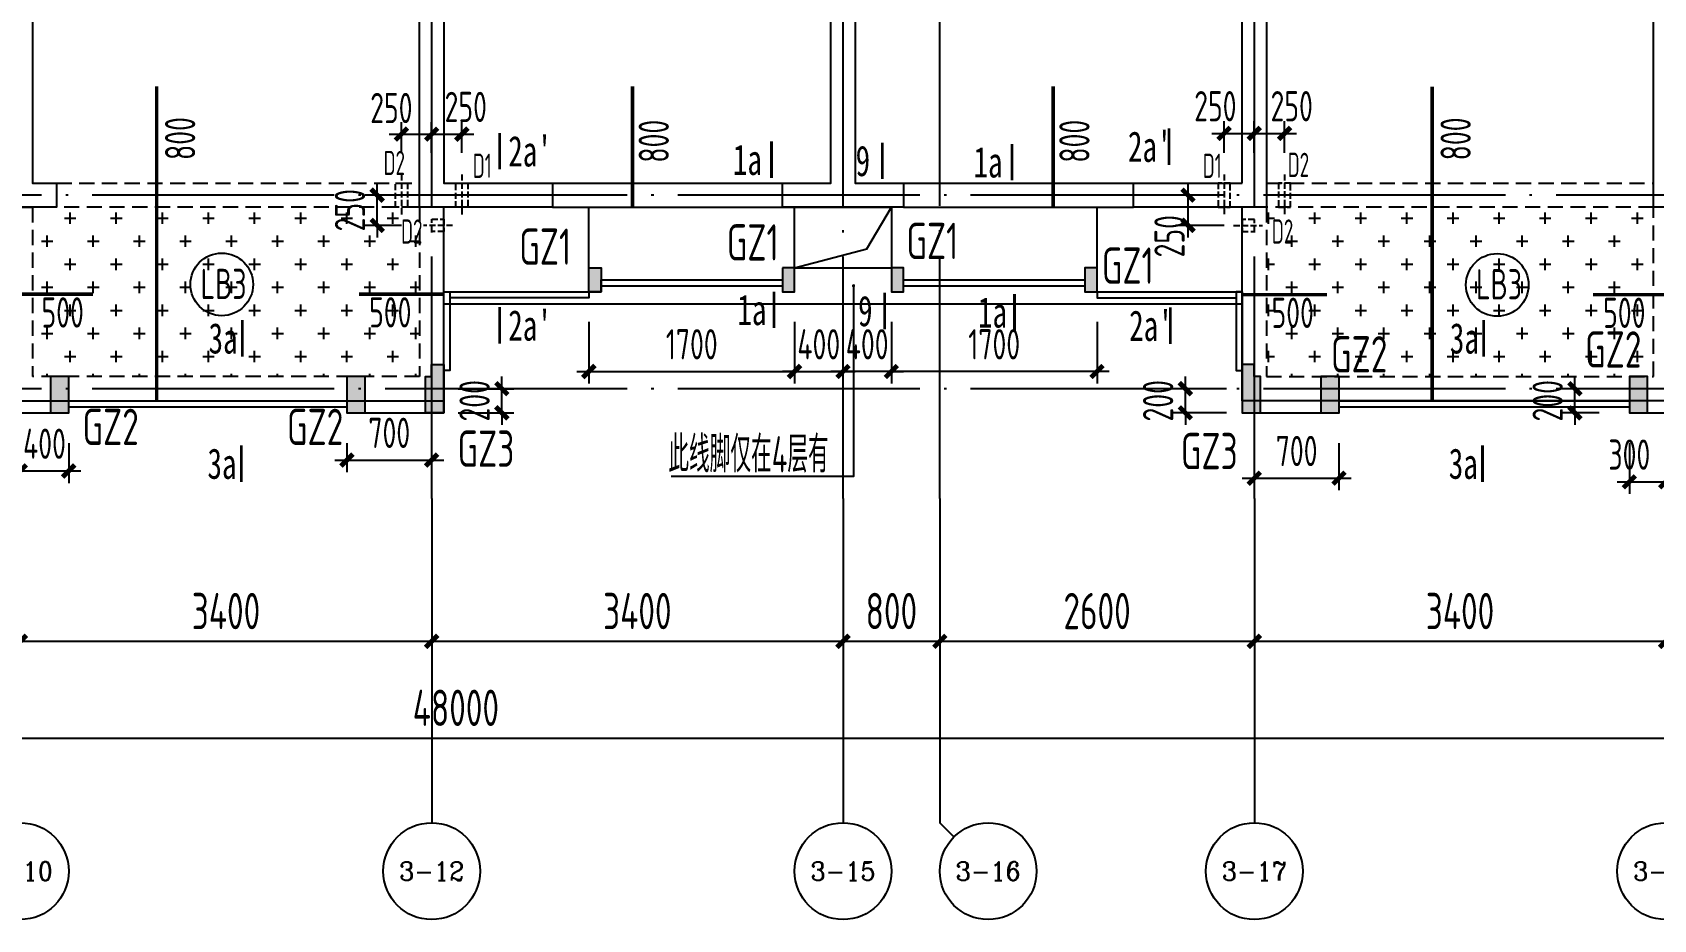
# Model space of a CAD drawing. Extents: x -173820 to 521180, y -715739 to 158231.
# Drawn here: x 15255 to 28655, y 3092 to 10426 of the extents above; entities that cross this region are included whole.
import ezdxf
from ezdxf.enums import TextEntityAlignment as Align

# ---------------------------------------------------------------- set-up
doc = ezdxf.new("R2010")
doc.units = 0
doc.header["$LTSCALE"] = 1000
for name, pattern in [('CONTINOUS', [0]), ('DASH', [0.35, 0.25, -0.1]), ('DOTE', [2.42, 2, -0.2, 0.02, -0.2]), ('HIDDEN2', [0.1875, 0.125, -0.0625])]:
    doc.linetypes.add(name, pattern=pattern)
for name, color, linetype in [('A-外装饰线脚', 7, 'Continuous'), ('A-线脚看线', 9, 'Continuous'), ('A-设备穿墙洞', 161, 'Continuous'), ('AXIS', 1, 'DOTE'), ('AXIS_TEXT', 7, 'Continuous'), ('DIM', 3, 'Continuous'), ('DIM1', 3, 'Continuous'), ('JG1', 3, 'Continuous'), ('填充', 8, 'Continuous'), ('墙', 6, 'Continuous'), ('挑板', 3, 'Continuous'), ('板筋', 6, 'Continuous'), ('柱', 2, 'Continuous'), ('梁', 4, 'HIDDEN2'), ('模板线', 3, 'Continuous'), ('钢筋_文字', 7, 'Continuous'), ('钢筋长度标注', 7, 'Continuous')]:
    doc.layers.add(name, color=color, linetype=linetype)
doc.styles.add('_TCH_AXIS', font='COMPLEX', dxfattribs={"bigfont": 'GBCBIG'})
doc.styles.add('COMPLEX', font='COMPLEX')
doc.styles.add('TSSD_BOLD', font='tssdeng2.shx', dxfattribs={"width": 0.7, "height": 250, "bigfont": 'CHINA.shx'})
doc.styles.add('TSSD_Dimension', font='tssdeng.shx', dxfattribs={"width": 0.7, "bigfont": 'Hztxt.shx'})
doc.styles.add('zzt', font='tssdeng.shx', dxfattribs={"width": 0.7, "height": 300, "bigfont": 'tssdchn.shx'})
doc.styles.add('钢筋长度', font='tssdeng.shx', dxfattribs={"width": 0.7, "height": 300, "bigfont": 'tssdchn.shx'})
doc.styles.add('黑体', font='simhei.ttf', dxfattribs={"width": 0.8})
doc.dimstyles.new('DIM_1_100', dxfattribs={"dimtxt": 300, "dimasz": 100, "dimexe": 200, "dimexo": 50, "dimgap": 100, "dimtad": 1, "dimdec": 0, "dimzin": 0, "dimdsep": 46, "dimtxsty": 'zzt', "dimblk": 'ARCHTICK', "dimcen": 0, "dimclrt": 7, "dimadec": 0, "dimazin": 0, "dimtfac": 1, "dimtdec": 0, "dimtix": 1, "dimtmove": 2, "dimatfit": 0, "dimldrblk": 'ARCHTICK', "dimfxl": 0, "dimtolj": 1, "dimarcsym": 0})
doc.dimstyles.new('TSSD_100_100', dxfattribs={"dimtxt": 250, "dimasz": 100, "dimexe": 100, "dimexo": 250, "dimgap": 100, "dimtad": 1, "dimdec": 0, "dimzin": 0, "dimdsep": 46, "dimtxsty": 'TSSD_Dimension', "dimblk": 'ARCHTICK', "dimcen": 0, "dimdle": 100, "dimclrd": 3, "dimclre": 3, "dimclrt": 7, "dimadec": 0, "dimazin": 0, "dimtfac": 1, "dimtdec": 0, "dimtix": 1, "dimtmove": 2, "dimatfit": 3, "dimfxl": 0, "dimtolj": 1, "dimtzin": 0, "dimarcsym": 0})
pattern_1 = [(0, (-5244.65, 9080.82), (190.5, 190.5), [95.25, -285.75]), (90, (-5197.03, 9033.2), (-190.5, 190.5), [95.25, -285.75])]

# ---------------------------------------------------------------- blocks, each defined once
blk = doc.blocks.new('_ArchTick')
at = {"color": 4, "linetype": 'ByBlock', "const_width": 0.4}
blk.add_lwpolyline([(-0.5, -0.5), (0.5, 0.5)], dxfattribs=at)
blk = doc.blocks.new('*D1888')
at = {"layer": 'Defpoints', "color": 0}
for p in [(14755, 7281), (15155, 7281), (15155, 6801)]:
    blk.add_point(p, dxfattribs=at)
at = {"layer": 'DIM', "color": 3, "lineweight": -2}
for p, q in [((14755, 7031), (14755, 6701)), ((15155, 7031), (15155, 6701)), ((14755, 6801), (14655, 6801)), ((14755, 6801), (15155, 6801)), ((15155, 6801), (15255, 6801))]:
    blk.add_line(p, q, dxfattribs=at)
at = {"layer": 'DIM', "color": 3, "lineweight": -2, "xscale": 100, "yscale": 100, "zscale": 100}
blk.add_blockref('_ArchTick', (14755, 6801), dxfattribs=at)
at = {"layer": 'DIM', "color": 3, "lineweight": -2, "xscale": 100, "yscale": 100, "zscale": 100, "rotation": 180}
blk.add_blockref('_ArchTick', (15155, 6801), dxfattribs=at)
at = {"layer": 'DIM', "color": 7, "insert": (14955, 7026), "char_height": 250, "attachment_point": 5, "style": 'TSSD_Dimension'}
blk.add_mtext('\\A1;400', dxfattribs=at)
blk = doc.blocks.new('*D1889')
at = {"layer": 'Defpoints', "color": 0}
for p in [(15155, 7281), (15555, 7281), (15555, 6801)]:
    blk.add_point(p, dxfattribs=at)
at = {"layer": 'DIM', "color": 3, "lineweight": -2}
for p, q in [((15155, 7031), (15155, 6701)), ((15555, 7031), (15555, 6701)), ((15155, 6801), (15055, 6801)), ((15155, 6801), (15555, 6801)), ((15555, 6801), (15655, 6801))]:
    blk.add_line(p, q, dxfattribs=at)
at = {"layer": 'DIM', "color": 3, "lineweight": -2, "xscale": 100, "yscale": 100, "zscale": 100}
blk.add_blockref('_ArchTick', (15155, 6801), dxfattribs=at)
at = {"layer": 'DIM', "color": 3, "lineweight": -2, "xscale": 100, "yscale": 100, "zscale": 100, "rotation": 180}
blk.add_blockref('_ArchTick', (15555, 6801), dxfattribs=at)
at = {"layer": 'DIM', "color": 7, "insert": (15355, 7026), "char_height": 250, "attachment_point": 5, "style": 'TSSD_Dimension'}
blk.add_mtext('\\A1;400', dxfattribs=at)
blk = doc.blocks.new('*D1890')
at = {"layer": 'Defpoints', "color": 0}
for p in [(17855, 7281), (18555, 7281), (18555, 6891)]:
    blk.add_point(p, dxfattribs=at)
at = {"layer": 'DIM', "color": 3, "lineweight": -2}
for p, q in [((17855, 7031), (17855, 6791)), ((18555, 7031), (18555, 6791)), ((17755, 6891), (18655, 6891))]:
    blk.add_line(p, q, dxfattribs=at)
at = {"layer": 'DIM', "color": 3, "lineweight": -2, "xscale": 100, "yscale": 100, "zscale": 100, "rotation": 180}
blk.add_blockref('_ArchTick', (17855, 6891), dxfattribs=at)
at = {"layer": 'DIM', "color": 3, "lineweight": -2, "xscale": 100, "yscale": 100, "zscale": 100}
blk.add_blockref('_ArchTick', (18555, 6891), dxfattribs=at)
at = {"layer": 'DIM', "color": 7, "insert": (18205, 7116), "char_height": 250, "attachment_point": 5, "style": 'TSSD_Dimension'}
blk.add_mtext('\\A1;700', dxfattribs=at)
blk = doc.blocks.new('*D1891')
at = {"layer": 'Defpoints', "color": 0}
for p in [(19855, 8283), (21555, 8283), (21555, 7623)]:
    blk.add_point(p, dxfattribs=at)
at = {"layer": 'DIM', "color": 3, "lineweight": -2}
for p, q in [((19855, 8033), (19855, 7523)), ((21555, 8033), (21555, 7523)), ((19755, 7623), (21655, 7623))]:
    blk.add_line(p, q, dxfattribs=at)
at = {"layer": 'DIM', "color": 3, "lineweight": -2, "xscale": 100, "yscale": 100, "zscale": 100, "rotation": 180}
blk.add_blockref('_ArchTick', (19855, 7623), dxfattribs=at)
at = {"layer": 'DIM', "color": 3, "lineweight": -2, "xscale": 100, "yscale": 100, "zscale": 100}
blk.add_blockref('_ArchTick', (21555, 7623), dxfattribs=at)
at = {"layer": 'DIM', "color": 7, "insert": (20705, 7848), "char_height": 250, "attachment_point": 5, "style": 'TSSD_Dimension'}
blk.add_mtext('\\A1;1700', dxfattribs=at)
blk = doc.blocks.new('*D1892')
at = {"layer": 'Defpoints', "color": 0}
for p in [(21555, 8283), (21955, 8283), (21955, 7623)]:
    blk.add_point(p, dxfattribs=at)
at = {"layer": 'DIM', "color": 3, "lineweight": -2}
for p, q in [((21555, 8033), (21555, 7523)), ((21955, 8033), (21955, 7523)), ((21555, 7623), (21455, 7623)), ((21555, 7623), (21955, 7623)), ((21955, 7623), (22055, 7623))]:
    blk.add_line(p, q, dxfattribs=at)
at = {"layer": 'DIM', "color": 3, "lineweight": -2, "xscale": 100, "yscale": 100, "zscale": 100}
blk.add_blockref('_ArchTick', (21555, 7623), dxfattribs=at)
at = {"layer": 'DIM', "color": 3, "lineweight": -2, "xscale": 100, "yscale": 100, "zscale": 100, "rotation": 180}
blk.add_blockref('_ArchTick', (21955, 7623), dxfattribs=at)
at = {"layer": 'DIM', "color": 7, "insert": (21755, 7848), "char_height": 250, "attachment_point": 5, "style": 'TSSD_Dimension'}
blk.add_mtext('\\A1;400', dxfattribs=at)
blk = doc.blocks.new('*D1893')
at = {"layer": 'Defpoints', "color": 0}
for p in [(22355, 8283), (24055, 8283), (22355, 7623)]:
    blk.add_point(p, dxfattribs=at)
at = {"layer": 'DIM', "color": 3, "lineweight": -2}
for p, q in [((22355, 8033), (22355, 7523)), ((24055, 8033), (24055, 7523)), ((24155, 7623), (22255, 7623))]:
    blk.add_line(p, q, dxfattribs=at)
at = {"layer": 'DIM', "color": 3, "lineweight": -2, "xscale": 100, "yscale": 100, "zscale": 100, "rotation": 180}
blk.add_blockref('_ArchTick', (22355, 7623), dxfattribs=at)
at = {"layer": 'DIM', "color": 3, "lineweight": -2, "xscale": 100, "yscale": 100, "zscale": 100}
blk.add_blockref('_ArchTick', (24055, 7623), dxfattribs=at)
at = {"layer": 'DIM', "color": 7, "insert": (23205, 7848), "char_height": 250, "attachment_point": 5, "style": 'TSSD_Dimension'}
blk.add_mtext('\\A1;1700', dxfattribs=at)
blk = doc.blocks.new('*D1894')
at = {"layer": 'Defpoints', "color": 0}
for p in [(21955, 7623), (21955, 7623), (22355, 7623)]:
    blk.add_point(p, dxfattribs=at)
at = {"layer": 'DIM', "color": 3, "lineweight": -2}
for p, q in [((21955, 7873), (21955, 7723)), ((22355, 7873), (22355, 7723)), ((21955, 7623), (21855, 7623)), ((22355, 7623), (21955, 7623)), ((22355, 7623), (22455, 7623))]:
    blk.add_line(p, q, dxfattribs=at)
at = {"layer": 'DIM', "color": 3, "lineweight": -2, "xscale": 100, "yscale": 100, "zscale": 100}
blk.add_blockref('_ArchTick', (21955, 7623), dxfattribs=at)
at = {"layer": 'DIM', "color": 3, "lineweight": -2, "xscale": 100, "yscale": 100, "zscale": 100, "rotation": 180}
blk.add_blockref('_ArchTick', (22355, 7623), dxfattribs=at)
at = {"layer": 'DIM', "color": 7, "insert": (22155, 7848), "char_height": 250, "attachment_point": 5, "style": 'TSSD_Dimension'}
blk.add_mtext('\\A1;400', dxfattribs=at)
blk = doc.blocks.new('*D1895')
at = {"layer": 'Defpoints', "color": 0}
for p in [(25355, 7281), (26055, 7281), (26055, 6741)]:
    blk.add_point(p, dxfattribs=at)
at = {"layer": 'DIM', "color": 3, "lineweight": -2}
for p, q in [((25355, 7031), (25355, 6641)), ((26055, 7031), (26055, 6641)), ((25255, 6741), (26155, 6741))]:
    blk.add_line(p, q, dxfattribs=at)
at = {"layer": 'DIM', "color": 3, "lineweight": -2, "xscale": 100, "yscale": 100, "zscale": 100, "rotation": 180}
blk.add_blockref('_ArchTick', (25355, 6741), dxfattribs=at)
at = {"layer": 'DIM', "color": 3, "lineweight": -2, "xscale": 100, "yscale": 100, "zscale": 100}
blk.add_blockref('_ArchTick', (26055, 6741), dxfattribs=at)
at = {"layer": 'DIM', "color": 7, "insert": (25705, 6966), "char_height": 250, "attachment_point": 5, "style": 'TSSD_Dimension'}
blk.add_mtext('\\A1;700', dxfattribs=at)
blk = doc.blocks.new('*D1896')
at = {"layer": 'Defpoints', "color": 0}
for p in [(28455, 7281), (28755, 7281), (28755, 6711)]:
    blk.add_point(p, dxfattribs=at)
at = {"layer": 'DIM', "color": 3, "lineweight": -2}
for p, q in [((28455, 7031), (28455, 6611)), ((28755, 7031), (28755, 6611)), ((28355, 6711), (28855, 6711))]:
    blk.add_line(p, q, dxfattribs=at)
at = {"layer": 'DIM', "color": 3, "lineweight": -2, "xscale": 100, "yscale": 100, "zscale": 100, "rotation": 180}
blk.add_blockref('_ArchTick', (28455, 6711), dxfattribs=at)
at = {"layer": 'DIM', "color": 3, "lineweight": -2, "xscale": 100, "yscale": 100, "zscale": 100}
blk.add_blockref('_ArchTick', (28755, 6711), dxfattribs=at)
at = {"layer": 'DIM', "color": 7, "insert": (28455, 6936), "char_height": 250, "attachment_point": 5, "style": 'TSSD_Dimension'}
blk.add_mtext('\\A1;300', dxfattribs=at)
blk = doc.blocks.new('*D1913')
at = {"layer": 'Defpoints', "color": 0}
for p in [(18525, 7481), (19135, 7481), (18525, 7281)]:
    blk.add_point(p, dxfattribs=at)
at = {"layer": 'DIM', "color": 3, "lineweight": -2}
for p, q in [((19135, 7481), (19135, 7581)), ((18775, 7481), (19235, 7481)), ((19135, 7281), (19135, 7481)), ((18775, 7281), (19235, 7281)), ((19135, 7281), (19135, 7181))]:
    blk.add_line(p, q, dxfattribs=at)
at = {"layer": 'DIM', "color": 3, "lineweight": -2, "xscale": 100, "yscale": 100, "zscale": 100}
for p, rotation in [((19135, 7481), 270), ((19135, 7281), 90)]:
    blk.add_blockref('_ArchTick', p, dxfattribs=dict(at, rotation=rotation))
at = {"layer": 'DIM', "color": 7, "insert": (18910, 7381), "char_height": 250, "attachment_point": 5, "rotation": 90, "style": 'TSSD_Dimension'}
blk.add_mtext('\\A1;200', dxfattribs=at)
blk = doc.blocks.new('*D1914')
at = {"layer": 'Defpoints', "color": 0}
for p in [(24785, 7481), (25375, 7481), (25375, 7281)]:
    blk.add_point(p, dxfattribs=at)
at = {"layer": 'DIM', "color": 3, "lineweight": -2}
for p, q in [((24785, 7481), (24785, 7581)), ((25125, 7481), (24685, 7481)), ((24785, 7281), (24785, 7481)), ((25125, 7281), (24685, 7281)), ((24785, 7281), (24785, 7181))]:
    blk.add_line(p, q, dxfattribs=at)
at = {"layer": 'DIM', "color": 3, "lineweight": -2, "xscale": 100, "yscale": 100, "zscale": 100}
for p, rotation in [((24785, 7481), 270), ((24785, 7281), 90)]:
    blk.add_blockref('_ArchTick', p, dxfattribs=dict(at, rotation=rotation))
at = {"layer": 'DIM', "color": 7, "insert": (24560, 7381), "char_height": 250, "attachment_point": 5, "rotation": 90, "style": 'TSSD_Dimension'}
blk.add_mtext('\\A1;200', dxfattribs=at)
blk = doc.blocks.new('*D1915')
at = {"layer": 'Defpoints', "color": 0}
for p in [(28005, 7481), (28455, 7481), (28455, 7281)]:
    blk.add_point(p, dxfattribs=at)
at = {"layer": 'DIM', "color": 3, "lineweight": -2}
for p, q in [((28005, 7481), (28005, 7581)), ((28205, 7481), (27905, 7481)), ((28005, 7281), (28005, 7481)), ((28205, 7281), (27905, 7281)), ((28005, 7281), (28005, 7181))]:
    blk.add_line(p, q, dxfattribs=at)
at = {"layer": 'DIM', "color": 3, "lineweight": -2, "xscale": 100, "yscale": 100, "zscale": 100}
for p, rotation in [((28005, 7481), 270), ((28005, 7281), 90)]:
    blk.add_blockref('_ArchTick', p, dxfattribs=dict(at, rotation=rotation))
at = {"layer": 'DIM', "color": 7, "insert": (27780, 7381), "char_height": 250, "attachment_point": 5, "rotation": 90, "style": 'TSSD_Dimension'}
blk.add_mtext('\\A1;200', dxfattribs=at)
blk = doc.blocks.new('$1766400')
at = {"layer": '模板线', "color": 4, "const_width": 22.7}
for points in [[(223, 1543), (223, 1241)], [(243, 302), (243, 0)]]:
    blk.add_lwpolyline(points, dxfattribs=at)
at = {"layer": '模板线', "color": 0, "style": '黑体', "width": 0.7}
for p in [(63, 1392), (83, 151)]:
    blk.add_text('9', height=252, dxfattribs=at).set_placement(p, align=Align.MIDDLE_CENTER)
blk = doc.blocks.new('$1777329')
at = {"layer": '模板线', "color": 4, "const_width": 22.7}
for points in [[(326, 1543), (326, 1241)], [(346, 302), (346, 0)]]:
    blk.add_lwpolyline(points, dxfattribs=at)
at = {"layer": '模板线', "color": 0, "style": '黑体', "width": 0.7}
for p in [(127, 1392), (164, 151)]:
    blk.add_text('1a', height=252, dxfattribs=at).set_placement(p, align=Align.MIDDLE_CENTER)
blk = doc.blocks.new('*D436')
at = {"layer": 'Defpoints', "color": 0}
for p in [(20400, -2508), (23800, -2508), (23800, -3688)]:
    blk.add_point(p, dxfattribs=at)
at = {"layer": 'DIM1', "color": 0, "lineweight": -2}
for p, q in [((20400, -2558), (20400, -3888)), ((23800, -2558), (23800, -3888)), ((20400, -3688), (23800, -3688))]:
    blk.add_line(p, q, dxfattribs=at)
at = {"layer": 'DIM1', "color": 0, "lineweight": -2, "xscale": 100, "yscale": 100, "zscale": 100, "rotation": 180}
blk.add_blockref('_ArchTick', (20400, -3688), dxfattribs=at)
at = {"layer": 'DIM1', "color": 0, "lineweight": -2, "xscale": 100, "yscale": 100, "zscale": 100}
blk.add_blockref('_ArchTick', (23800, -3688), dxfattribs=at)
at = {"layer": 'DIM1', "color": 7, "insert": (22100, -3438), "char_height": 300, "attachment_point": 5, "style": 'zzt'}
blk.add_mtext('\\A1;3400', dxfattribs=at)
blk = doc.blocks.new('*D437')
at = {"layer": 'Defpoints', "color": 0}
for p in [(23800, -2508), (27200, -2508), (27200, -3688)]:
    blk.add_point(p, dxfattribs=at)
at = {"layer": 'DIM1', "color": 0, "lineweight": -2}
for p, q in [((23800, -2558), (23800, -3888)), ((27200, -2558), (27200, -3888)), ((23800, -3688), (27200, -3688))]:
    blk.add_line(p, q, dxfattribs=at)
at = {"layer": 'DIM1', "color": 0, "lineweight": -2, "xscale": 100, "yscale": 100, "zscale": 100, "rotation": 180}
blk.add_blockref('_ArchTick', (23800, -3688), dxfattribs=at)
at = {"layer": 'DIM1', "color": 0, "lineweight": -2, "xscale": 100, "yscale": 100, "zscale": 100}
blk.add_blockref('_ArchTick', (27200, -3688), dxfattribs=at)
at = {"layer": 'DIM1', "color": 7, "insert": (25500, -3438), "char_height": 300, "attachment_point": 5, "style": 'zzt'}
blk.add_mtext('\\A1;3400', dxfattribs=at)
blk = doc.blocks.new('*D438')
at = {"layer": 'Defpoints', "color": 0}
for p in [(27200, -2508), (28000, -2508), (28000, -3688)]:
    blk.add_point(p, dxfattribs=at)
at = {"layer": 'DIM1', "color": 0, "lineweight": -2}
for p, q in [((27200, -2558), (27200, -3888)), ((28000, -2558), (28000, -3888)), ((27200, -3688), (28000, -3688))]:
    blk.add_line(p, q, dxfattribs=at)
at = {"layer": 'DIM1', "color": 0, "lineweight": -2, "xscale": 100, "yscale": 100, "zscale": 100, "rotation": 180}
blk.add_blockref('_ArchTick', (27200, -3688), dxfattribs=at)
at = {"layer": 'DIM1', "color": 0, "lineweight": -2, "xscale": 100, "yscale": 100, "zscale": 100}
blk.add_blockref('_ArchTick', (28000, -3688), dxfattribs=at)
at = {"layer": 'DIM1', "color": 7, "insert": (27600, -3438), "char_height": 300, "attachment_point": 5, "style": 'zzt'}
blk.add_mtext('\\A1;800', dxfattribs=at)
blk = doc.blocks.new('*D439')
at = {"layer": 'Defpoints', "color": 0}
for p in [(28000, -2508), (30600, -2508), (30600, -3688)]:
    blk.add_point(p, dxfattribs=at)
at = {"layer": 'DIM1', "color": 0, "lineweight": -2}
for p, q in [((28000, -2558), (28000, -3888)), ((30600, -2558), (30600, -3888)), ((28000, -3688), (30600, -3688))]:
    blk.add_line(p, q, dxfattribs=at)
at = {"layer": 'DIM1', "color": 0, "lineweight": -2, "xscale": 100, "yscale": 100, "zscale": 100, "rotation": 180}
blk.add_blockref('_ArchTick', (28000, -3688), dxfattribs=at)
at = {"layer": 'DIM1', "color": 0, "lineweight": -2, "xscale": 100, "yscale": 100, "zscale": 100}
blk.add_blockref('_ArchTick', (30600, -3688), dxfattribs=at)
at = {"layer": 'DIM1', "color": 7, "insert": (29300, -3438), "char_height": 300, "attachment_point": 5, "style": 'zzt'}
blk.add_mtext('\\A1;2600', dxfattribs=at)
blk = doc.blocks.new('*D440')
at = {"layer": 'Defpoints', "color": 0}
for p in [(30600, -2508), (34000, -2508), (34000, -3688)]:
    blk.add_point(p, dxfattribs=at)
at = {"layer": 'DIM1', "color": 0, "lineweight": -2}
for p, q in [((30600, -2558), (30600, -3888)), ((34000, -2558), (34000, -3888)), ((30600, -3688), (34000, -3688))]:
    blk.add_line(p, q, dxfattribs=at)
at = {"layer": 'DIM1', "color": 0, "lineweight": -2, "xscale": 100, "yscale": 100, "zscale": 100, "rotation": 180}
blk.add_blockref('_ArchTick', (30600, -3688), dxfattribs=at)
at = {"layer": 'DIM1', "color": 0, "lineweight": -2, "xscale": 100, "yscale": 100, "zscale": 100}
blk.add_blockref('_ArchTick', (34000, -3688), dxfattribs=at)
at = {"layer": 'DIM1', "color": 7, "insert": (32300, -3438), "char_height": 300, "attachment_point": 5, "style": 'zzt'}
blk.add_mtext('\\A1;3400', dxfattribs=at)
blk = doc.blocks.new('*D446')
at = {"layer": 'Defpoints', "color": 0}
for p in [(0, -2508), (48000, -2508), (48000, -4488)]:
    blk.add_point(p, dxfattribs=at)
at = {"layer": 'DIM1', "color": 0, "lineweight": -2}
for p, q in [((0, -2558), (0, -4688)), ((48000, -2558), (48000, -4688)), ((0, -4488), (48000, -4488))]:
    blk.add_line(p, q, dxfattribs=at)
at = {"layer": 'DIM1', "color": 0, "lineweight": -2, "xscale": 100, "yscale": 100, "zscale": 100, "rotation": 180}
blk.add_blockref('_ArchTick', (0, -4488), dxfattribs=at)
at = {"layer": 'DIM1', "color": 0, "lineweight": -2, "xscale": 100, "yscale": 100, "zscale": 100}
blk.add_blockref('_ArchTick', (48000, -4488), dxfattribs=at)
at = {"layer": 'DIM1', "color": 7, "insert": (24000, -4238), "char_height": 300, "attachment_point": 5, "style": 'zzt'}
blk.add_mtext('\\A1;48000', dxfattribs=at)
blk = doc.blocks.new('_AXISO')
at = {"color": 3}
blk.add_circle((0, 0), 0.5, dxfattribs=at)
at = {"layer": 'AXIS_TEXT', "color": 3, "style": 'COMPLEX', "width": 1.041667}
blk.add_attdef('A', text='', height=0.56, dxfattribs=at).set_placement((-0.25, -0.28), (0.25, -0.28), align=Align.FIT)
blk = doc.blocks.new('$1466424')
at = {"layer": '板筋', "const_width": 30}
for points in [[(21627, 4), (21627, 2603)], [(25560, 1604), (25560, 2604)], [(29037, 1604), (29037, 2604)], [(32170, 0), (32170, 2600)], [(19900, 884), (21100, 884)], [(23300, 885), (24000, 885)], [(30600, 881), (31300, 881)], [(33500, 881), (34200, 881)]]:
    blk.add_lwpolyline(points, dxfattribs=at)
at = {"layer": '钢筋_文字'}
for centre in [(22165, 966, 0), (32708, 962, 0)]:
    blk.add_circle(centre, 259, dxfattribs=at)
at = {"layer": '钢筋_文字', "style": 'TSSD_BOLD', "width": 0.7}
for p in [(21990, 845, 0), (32533, 842, 0)]:
    blk.add_text('LB3', height=250, dxfattribs=at).set_placement(p)
at = {"layer": '钢筋长度标注', "style": '钢筋长度', "width": 0.7}
for p in [(21946, 1994), (25861, 1972), (29338, 1972), (32489, 1991)]:
    blk.add_text('800', height=250, rotation=90, dxfattribs=at).set_placement(p)
for p in [(20675, 609), (23383, 610), (30842, 606), (33583, 606)]:
    blk.add_text('500', height=250, dxfattribs=at).set_placement(p)
blk = doc.blocks.new('$158025')
at = {"layer": 'JG1'}
blk.add_hatch(color=8, dxfattribs=at).paths.add_polyline_path([(150, 300), (100, 300), (100, 400), (0, 400), (0, 0), (150, 0)])
at = {"layer": 'JG1', "elevation": 0}
blk.add_lwpolyline([(100, 400), (0, 400), (0, 0), (150, 0), (150, 300), (150, 300), (100, 300)], close=True, dxfattribs=at)
blk = doc.blocks.new('$133032')
at = {"layer": '挑板'}
for points in [[(20100, 0), (20900, 0), (20900, 100), (23200, 100), (23200, 0), (24000, 0), (24000, 1000), (25300, 1000), (25300, 1100), (26800, 1100), (26800, 1000), (26900, 1000), (26900, 1700), (27700, 1700), (27700, 1000), (27800, 1000), (27800, 1100), (29300, 1100), (29300, 1000), (29400, 1000), (29400, 1000), (30600, 1000), (30600, 0), (31400, 0), (31400, 100), (33800, 100), (33800, 0), (34600, 0)], [(25200, 1000), (25200, 1700)], [(29400, 1000), (29400, 1700)]]:
    blk.add_lwpolyline(points, dxfattribs=at)
blk = doc.blocks.new('$1981617')
at = {"layer": '柱'}
blk.add_hatch(color=8, dxfattribs=at).paths.add_polyline_path([(150, 0), (150, 300), (0, 300), (0, 0)])
at = {"layer": '柱', "color": 3, "elevation": 0}
blk.add_lwpolyline([(150, 0), (150, 300), (0, 300), (0, 0)], close=True, dxfattribs=at)
blk = doc.blocks.new('$1839168')
at = {"layer": '柱'}
blk.add_hatch(color=8, dxfattribs=at).paths.add_polyline_path([(0, 200), (0, 0), (100, 0), (100, 200)])
at = {"layer": '柱', "color": 3, "elevation": 0}
blk.add_lwpolyline([(0, 200), (0, 0), (100, 0), (100, 200)], close=True, dxfattribs=at)
blk = doc.blocks.new('$1691164')
at = {"layer": '柱'}
blk.add_hatch(color=8, dxfattribs=at).paths.add_polyline_path([(0, 0), (100, 0), (100, 200), (0, 200)])
at = {"layer": '柱', "color": 3, "elevation": 0}
blk.add_lwpolyline([(100, 200), (0, 200), (0, 0), (100, 0), (100, 0), (100, 0)], close=True, dxfattribs=at)
blk = doc.blocks.new('$1222607')
at = {"layer": '柱', "xscale": -1}
blk.add_blockref('$1691164', (25300, 1000, 0), dxfattribs=at)
at = {"layer": '柱'}
for name, p in [('$1839168', (26800, 1000, 0)), ('$1839168', (27700, 1000, 0)), ('$1691164', (29300, 1000, 0)), ('$1981617', (20750, 0, 0)), ('$1981617', (23200, 0, 0)), ('$1981617', (31250, 0, 0)), ('$1981617', (33800, 0, 0))]:
    blk.add_blockref(name, p, dxfattribs=at)
blk = doc.blocks.new('$1413619')
at = {"layer": 'A-线脚看线', "color": 5, "elevation": 0}
for points in [[(24050, 950), (24100, 950), (24100, 300), (24050, 300)], [(25250, 950), (25250, 900), (24100, 900)], [(25350, 1000), (26850, 1000)], [(27850, 1000), (29350, 1000)], [(29450, 950), (29450, 900), (30600, 900)], [(30650, 950), (30600, 950), (30600, 300), (30650, 300)], [(20950, 0), (23250, 0)], [(31450, 0), (33850, 0)]]:
    blk.add_lwpolyline(points, dxfattribs=at)
blk = doc.blocks.new('$1427617')
at = {"layer": 'A-设备穿墙洞', "linetype": 'DASH', "ltscale": 0.2, "elevation": 0}
for points in [[(2775, 9085), (2875, 9085), (2875, 9285), (2775, 9285)], [(4575, 9085), (4675, 9085), (4675, 9285), (4575, 9285)], [(0, 6185), (150, 6185), (150, 5985), (0, 5985)], [(2775, 285), (2875, 285), (2875, 485), (2775, 485)]]:
    blk.add_lwpolyline(points, close=True, dxfattribs=at)
for points in [[(2825, 9357), (2825, 9018)], [(4625, 9017), (4625, 9352)], [(75, 6281), (75, 5881)], [(2825, 557), (2825, 218)]]:
    blk.add_lwpolyline(points, dxfattribs=at)
at = {"layer": 'A-设备穿墙洞', "linetype": 'DASH', "ltscale": 0.2}
for points in [[(3325, 557), (3325, 218)], [(2904, 135), (3142, 135)]]:
    blk.add_lwpolyline(points, dxfattribs=at)
for points in [[(3275, 285), (3375, 285), (3375, 485), (3275, 485)], [(3075, 85), (3075, 185), (2975, 185), (2975, 85)]]:
    blk.add_lwpolyline(points, close=True, dxfattribs=at)
at = {"layer": 'A-设备穿墙洞', "color": 7, "linetype": 'DASH', "ltscale": 0.2, "style": 'zzt', "width": 0.6}
for s, p in [('D1', (2640, 9316, 0)), ('P', (4701, 9337, 0)), ('PF', (132, 6222, 0)), ('D1', (2649, 528, 0)), ('D2', (3351, 536, 0)), ('D2', (3220, -15, 0))]:
    blk.add_text(s, height=200, dxfattribs=at).set_placement(p)
blk = doc.blocks.new('*D11666')
at = {"layer": 'Defpoints', "color": 0}
for p in [(24800, 1052), (24550, 648), (24800, 648, 0)]:
    blk.add_point(p, dxfattribs=at)
at = {"layer": 'DIM1', "color": 3, "lineweight": -2}
for p, q in [((24550, 898), (24550, 1152)), ((24800, 898), (24800, 1152)), ((24450, 1052), (24900, 1052))]:
    blk.add_line(p, q, dxfattribs=at)
at = {"layer": 'DIM1', "color": 3, "lineweight": -2, "xscale": 100, "yscale": 100, "zscale": 100, "rotation": 180}
blk.add_blockref('_ArchTick', (24550, 1052), dxfattribs=at)
at = {"layer": 'DIM1', "color": 3, "lineweight": -2, "xscale": 100, "yscale": 100, "zscale": 100}
blk.add_blockref('_ArchTick', (24800, 1052), dxfattribs=at)
at = {"layer": 'DIM1', "color": 7, "insert": (24467, 1268), "char_height": 250, "attachment_point": 5, "style": 'TSSD_Dimension'}
blk.add_mtext('\\A1;250', dxfattribs=at)
blk = doc.blocks.new('*D11667')
at = {"layer": 'Defpoints', "color": 0}
for p in [(25050, 1052), (24800, 648, 0), (25050, 648, 0)]:
    blk.add_point(p, dxfattribs=at)
at = {"layer": 'DIM1', "color": 3, "lineweight": -2}
for p, q in [((24800, 898), (24800, 1152)), ((25050, 898), (25050, 1152)), ((24700, 1052), (25150, 1052))]:
    blk.add_line(p, q, dxfattribs=at)
at = {"layer": 'DIM1', "color": 3, "lineweight": -2, "xscale": 100, "yscale": 100, "zscale": 100, "rotation": 180}
blk.add_blockref('_ArchTick', (24800, 1052), dxfattribs=at)
at = {"layer": 'DIM1', "color": 3, "lineweight": -2, "xscale": 100, "yscale": 100, "zscale": 100}
blk.add_blockref('_ArchTick', (25050, 1052), dxfattribs=at)
at = {"layer": 'DIM1', "color": 7, "insert": (25082, 1277), "char_height": 250, "attachment_point": 5, "style": 'TSSD_Dimension'}
blk.add_mtext('\\A1;250', dxfattribs=at)
blk = doc.blocks.new('*D11668')
at = {"layer": 'Defpoints', "color": 0}
for p in [(24350, 548), (24800, 548, 0), (24800, 298)]:
    blk.add_point(p, dxfattribs=at)
at = {"layer": 'DIM1', "color": 3, "lineweight": -2}
for p, q in [((24550, 548), (24250, 548)), ((24350, 548), (24350, 648)), ((24350, 298), (24350, 548)), ((24550, 298), (24250, 298)), ((24350, 298), (24350, 198))]:
    blk.add_line(p, q, dxfattribs=at)
at = {"layer": 'DIM1', "color": 3, "lineweight": -2, "xscale": 100, "yscale": 100, "zscale": 100}
for p, rotation in [((24350, 548), 270), ((24350, 298), 90)]:
    blk.add_blockref('_ArchTick', p, dxfattribs=dict(at, rotation=rotation))
at = {"layer": 'DIM1', "color": 7, "insert": (24125, 423), "char_height": 250, "attachment_point": 5, "rotation": 90, "style": 'TSSD_Dimension'}
blk.add_mtext('\\A1;250', dxfattribs=at)
blk = doc.blocks.new('*D11669')
at = {"layer": 'Defpoints', "color": 0}
for p in [(31600, 1058), (31350, 648, 0), (31600, 648, 0)]:
    blk.add_point(p, dxfattribs=at)
at = {"layer": 'DIM1', "color": 3, "lineweight": -2}
for p, q in [((31350, 898), (31350, 1158)), ((31600, 898), (31600, 1158)), ((31250, 1058), (31700, 1058))]:
    blk.add_line(p, q, dxfattribs=at)
at = {"layer": 'DIM1', "color": 3, "lineweight": -2, "xscale": 100, "yscale": 100, "zscale": 100, "rotation": 180}
blk.add_blockref('_ArchTick', (31350, 1058), dxfattribs=at)
at = {"layer": 'DIM1', "color": 3, "lineweight": -2, "xscale": 100, "yscale": 100, "zscale": 100}
blk.add_blockref('_ArchTick', (31600, 1058), dxfattribs=at)
at = {"layer": 'DIM1', "color": 7, "insert": (31278, 1283), "char_height": 250, "attachment_point": 5, "style": 'TSSD_Dimension'}
blk.add_mtext('\\A1;250', dxfattribs=at)
blk = doc.blocks.new('*D11670')
at = {"layer": 'Defpoints', "color": 0}
for p in [(31850, 1058), (31600, 648, 0), (31850, 648)]:
    blk.add_point(p, dxfattribs=at)
at = {"layer": 'DIM1', "color": 3, "lineweight": -2}
for p, q in [((31600, 898), (31600, 1158)), ((31850, 898), (31850, 1158)), ((31500, 1058), (31950, 1058))]:
    blk.add_line(p, q, dxfattribs=at)
at = {"layer": 'DIM1', "color": 3, "lineweight": -2, "xscale": 100, "yscale": 100, "zscale": 100, "rotation": 180}
blk.add_blockref('_ArchTick', (31600, 1058), dxfattribs=at)
at = {"layer": 'DIM1', "color": 3, "lineweight": -2, "xscale": 100, "yscale": 100, "zscale": 100}
blk.add_blockref('_ArchTick', (31850, 1058), dxfattribs=at)
at = {"layer": 'DIM1', "color": 7, "insert": (31909, 1283), "char_height": 250, "attachment_point": 5, "style": 'TSSD_Dimension'}
blk.add_mtext('\\A1;250', dxfattribs=at)
blk = doc.blocks.new('*D11671')
at = {"layer": 'Defpoints', "color": 0}
for p in [(31052, 548), (31600, 548, 0), (31600, 298)]:
    blk.add_point(p, dxfattribs=at)
at = {"layer": 'DIM1', "color": 3, "lineweight": -2}
for p, q in [((31350, 548), (30952, 548)), ((31052, 198), (31052, 648)), ((31350, 298), (30952, 298))]:
    blk.add_line(p, q, dxfattribs=at)
at = {"layer": 'DIM1', "color": 3, "lineweight": -2, "xscale": 100, "yscale": 100, "zscale": 100}
for p, rotation in [((31052, 548), 90), ((31052, 298), 270)]:
    blk.add_blockref('_ArchTick', p, dxfattribs=dict(at, rotation=rotation))
at = {"layer": 'DIM1', "color": 7, "insert": (30899, 208), "char_height": 250, "attachment_point": 5, "rotation": 90, "style": 'TSSD_Dimension'}
blk.add_mtext('\\A1;250', dxfattribs=at)
blk = doc.blocks.new('$1943368')
at = {"layer": '模板线', "color": 4, "const_width": 22.7}
for points in [[(295, 1338), (295, 1036)], [(286, 302), (286, 0)]]:
    blk.add_lwpolyline(points, dxfattribs=at)
at = {"layer": '模板线', "color": 0, "style": '黑体', "width": 0.7}
for p in [(136, 1187), (127, 151)]:
    blk.add_text('3a', height=252, dxfattribs=at).set_placement(p, align=Align.MIDDLE_CENTER)
blk = doc.blocks.new('$1316334')
at = {"layer": '模板线', "color": 4, "const_width": 22.7, "elevation": 0}
for points in [[(0, 1742), (0, 1440)], [(0, 302), (0, 0)]]:
    blk.add_lwpolyline(points, dxfattribs=at)
at = {"layer": '模板线', "color": 0, "style": '黑体', "width": 0.7}
for p in [(251, 1591, 0), (251, 151, 0)]:
    blk.add_text("2a'", height=252, dxfattribs=at).set_placement(p, align=Align.MIDDLE_CENTER)
blk = doc.blocks.new('$1959777')
at = {"layer": '模板线', "color": 4, "const_width": 22.7, "elevation": 0}
for points in [[(349, 1783), (349, 1480)], [(360, 302), (360, 0)]]:
    blk.add_lwpolyline(points, dxfattribs=at)
at = {"layer": '模板线', "color": 0, "style": '黑体', "width": 0.7}
for p in [(190, 1631, 0), (200, 151, 0)]:
    blk.add_text("2a'", height=252, dxfattribs=at).set_placement(p, align=Align.MIDDLE_CENTER)
blk = doc.blocks.new('$1783196')
at = {"layer": 'AXIS'}
for p, q in [((29034.9, 3480), (29034.9, 14788.4)), ((32434.9, 3480), (32434.9, 14788.3)), ((33234.9, 3480), (33234.9, 14788.3)), ((35834.9, 3480), (35834.9, 14788.3)), ((54849.9, 5988.3), (4360, 5988.3)), ((54849.9, 4388.3), (4360, 4388.3))]:
    blk.add_line(p, q, dxfattribs=at)
at = {"layer": 'DIM1'}
for p, q in [((29034.9, 3480), (29034.9, 800)), ((32434.9, 3480), (32434.9, 800)), ((33234.9, 3480), (33234.9, 800)), ((35834.9, 3480), (35834.9, 800)), ((33352, 682.8), (33234.9, 800))]:
    blk.add_line(p, q, dxfattribs=at)
ref = blk.add_blockref('_AXISO', (25634.9, 400), dxfattribs=dict(at, xscale=800, yscale=800, zscale=800))
ref.add_attrib('A', '3-10', dxfattribs={"layer": 'AXIS_TEXT', "height": 152.88, "style": '_TCH_AXIS'}).set_placement((25365.5, 323.6), (25904.2, 323.6), align=Align.FIT)
ref = blk.add_blockref('_AXISO', (29034.9, 400), dxfattribs=dict(at, xscale=800, yscale=800, zscale=800))
ref.add_attrib('A', '3-12', dxfattribs={"layer": 'AXIS_TEXT', "height": 152.88, "style": '_TCH_AXIS'}).set_placement((28765.5, 323.6), (29304.2, 323.6), align=Align.FIT)
ref = blk.add_blockref('_AXISO', (32434.9, 400), dxfattribs=dict(at, xscale=800, yscale=800, zscale=800))
ref.add_attrib('A', '3-15', dxfattribs={"layer": 'AXIS_TEXT', "height": 152.88, "style": '_TCH_AXIS'}).set_placement((32165.5, 323.6), (32704.2, 323.6), align=Align.FIT)
ref = blk.add_blockref('_AXISO', (33634.9, 400), dxfattribs=dict(at, xscale=800, yscale=800, zscale=800))
ref.add_attrib('A', '3-16', dxfattribs={"layer": 'AXIS_TEXT', "height": 152.88, "style": '_TCH_AXIS'}).set_placement((33365.5, 323.6), (33904.2, 323.6), align=Align.FIT)
ref = blk.add_blockref('_AXISO', (35834.9, 400), dxfattribs=dict(at, xscale=800, yscale=800, zscale=800))
ref.add_attrib('A', '3-17', dxfattribs={"layer": 'AXIS_TEXT', "height": 152.88, "style": '_TCH_AXIS'}).set_placement((35565.5, 323.6), (36104.2, 323.6), align=Align.FIT)
ref = blk.add_blockref('_AXISO', (39234.9, 400), dxfattribs=dict(at, xscale=800, yscale=800, zscale=800))
ref.add_attrib('A', '3-19', dxfattribs={"layer": 'AXIS_TEXT', "height": 152.88, "style": '_TCH_AXIS'}).set_placement((38965.5, 323.6), (39504.2, 323.6), align=Align.FIT)
for p1, p2, distance, picture, middle in [((5234.9, 3480), (53234.9, 3480), -1980, '*D446', (29234.9, 1750)), ((25634.9, 3480), (29034.9, 3480), -1180, '*D436', (27334.9, 2550)), ((29034.9, 3480), (32434.9, 3480), -1180, '*D437', (30734.9, 2550)), ((32434.9, 3480), (33234.9, 3480), -1180, '*D438', (32834.9, 2550)), ((33234.9, 3480), (35834.9, 3480), -1180, '*D439', (34534.9, 2550)), ((35834.9, 3480), (39234.9, 3480), -1180, '*D440', (37534.9, 2550))]:
    dim = blk.add_aligned_dim(p1=p1, p2=p2, distance=distance, dimstyle='DIM_1_100', dxfattribs=at)
    dim.commit()
    dim.dimension.update_dxf_attribs({"geometry": picture, "text_midpoint": middle, "insert": (5234.9, 5988.3)})
blk = doc.blocks.new('$1186913')
at = {"layer": 'A-设备穿墙洞', "linetype": 'DASH', "ltscale": 0.2}
for points in [[(24550.2, 719.2), (24550.2, 380.7)], [(24971.5, 297.9), (24733, 297.9)]]:
    blk.add_lwpolyline(points, dxfattribs=at)
at = {"layer": 'A-设备穿墙洞', "linetype": 'DASH', "ltscale": 0.2, "elevation": 0}
blk.add_lwpolyline([(25050.2, 719.2), (25050.2, 380.7)], dxfattribs=at)
at = {"layer": 'A-设备穿墙洞', "linetype": 'DASH', "ltscale": 0.2}
for points in [[(24600.2, 447.9), (24500.2, 447.9), (24500.2, 647.9), (24600.2, 647.9)], [(24800.2, 247.9), (24800.2, 347.9), (24900.2, 347.9), (24900.2, 247.9)]]:
    blk.add_lwpolyline(points, close=True, dxfattribs=at)
at = {"layer": 'A-设备穿墙洞', "linetype": 'DASH', "ltscale": 0.2, "elevation": 0}
blk.add_lwpolyline([(25100.2, 447.9), (25000.2, 447.9), (25000.2, 647.9), (25100.2, 647.9)], close=True, dxfattribs=at)
at = {"layer": 'A-设备穿墙洞'}
blk.add_blockref('$1427617', (28525.2, 162.5), dxfattribs=at)
at = {"layer": 'A-设备穿墙洞', "color": 7, "linetype": 'DASH', "ltscale": 0.2, "style": 'zzt', "width": 0.6}
for s, p in [('D2', (24402.8, 713.9, 0)), ('D1', (25140.1, 690.9, 0)), ('D2', (24547.5, 147.1, 0))]:
    blk.add_text(s, height=200, dxfattribs=at).set_placement(p)
at = {"layer": 'DIM1'}
for base, p1, p2, picture, middle in [((24800.2, 1052.1), (24550.2, 647.9), (24800.2, 647.9, 0), '*D11666', (24467.1, 1267.6)), ((25050.2, 1052.1), (24800.2, 647.9, 0), (25050.2, 647.9, 0), '*D11667', (25082.3, 1277.1)), ((31600.2, 1058), (31350.2, 647.9, 0), (31600.2, 647.9, 0), '*D11669', (31278.2, 1283)), ((31850.2, 1058), (31600.2, 647.9, 0), (31850.2, 647.9), '*D11670', (31909.5, 1283))]:
    dim = blk.add_linear_dim(base=base, p1=p1, p2=p2, dimstyle='TSSD_100_100', dxfattribs=at)
    dim.commit()
    dim.dimension.update_dxf_attribs({"geometry": picture, "text_midpoint": middle, "dimtype": 128})
dim = blk.add_linear_dim(base=(24350.1, 547.9), p1=(24800.2, 297.9), p2=(24800.2, 547.9, 0), angle=90, dimstyle='TSSD_100_100', dxfattribs=at)
dim.commit()
dim.dimension.update_dxf_attribs({"geometry": '*D11668', "text_midpoint": (24125.1, 422.9)})
dim = blk.add_linear_dim(base=(31052.3, 547.9), p1=(31600.2, 297.9), p2=(31600.2, 547.9, 0), angle=90, dimstyle='TSSD_100_100', dxfattribs=at)
dim.commit()
dim.dimension.update_dxf_attribs({"geometry": '*D11671', "text_midpoint": (30899.2, 208.4), "dimtype": 128})

msp = doc.modelspace()

# ---------------------------------------------------------------- hatches: boundary and pattern name
at = {"layer": '填充', "linetype": 'Continuous'}
h = msp.add_hatch(dxfattribs=at)
h.set_pattern_fill('CROSS', color=256, scale=30, style=0)
h.set_pattern_definition(pattern_1)
h.paths.add_polyline_path([(18455.3, 7580.8), (18455.3, 8980.8), (15455.3, 8980.8), (15255.3, 8980.8), (15255.3, 7580.8)])
h = msp.add_hatch(dxfattribs=at)
h.set_pattern_fill('CROSS', color=256, scale=30, style=0)
h.set_pattern_definition(pattern_1)
h.paths.add_polyline_path([(28655.3, 7580.8), (28655.3, 8980.8), (25455.3, 8980.8), (25455.3, 7580.8)])

# ---------------------------------------------------------------- linework, layer by layer
at = {"layer": 'A-外装饰线脚', "color": 23, "elevation": 0}
for points in [[(21555.3, 8480.8), (22355.3, 8480.8)], [(25255.3, 8180.8), (18655.3, 8180.8)], [(28455.3, 7380.8), (28455.3, 7280.8), (28855.3, 7280.8), (29255.3, 7280.8), (29255.3, 7680.8), (28855.3, 7680.8)], [(14755.3, 7380.8), (14755.3, 7280.8), (15555.3, 7280.8), (15555.3, 7380.8)], [(17855.3, 7380.8), (17855.3, 7280.8), (18655.3, 7280.8), (18655.3, 7380.8)], [(25255.3, 7380.8), (25255.3, 7280.8), (26055.3, 7280.8), (26055.3, 7380.8)]]:
    msp.add_lwpolyline(points, dxfattribs=at)
at = {"layer": '墙', "elevation": 0}
for points in [[(14855.3, 8980.8), (14855.3, 9180.8), (15055.3, 9180.8), (15055.3, 10630.8), (15255.3, 10630.8), (15255.3, 9180.8), (15455.3, 9180.8), (15455.3, 8980.8), (14855.3, 8980.8), (15255.3, 8980.8)], [(21455.3, 8980.8), (21455.3, 9180.8), (21855.3, 9180.8), (21855.3, 10630.8), (22055.3, 10630.8), (22055.3, 9180.8), (22455.3, 9180.8), (22455.3, 8980.8), (21455.3, 8980.8), (22055.3, 8980.8)], [(18455.3, 9180.8), (18455.3, 9180.8)], [(25455.3, 9180.8), (25455.3, 9180.8)], [(28655.3, 9180.8), (28655.3, 9180.8)]]:
    msp.add_lwpolyline(points, dxfattribs=at)
for points in [[(18455.3, 10630.8), (18655.3, 10630.8), (18655.3, 9180.8), (19555.3, 9180.8), (19555.3, 8980.8), (18455.3, 8980.8)], [(25255.3, 9180.8), (25255.3, 10630.8), (25455.3, 10630.8), (25455.3, 8980.8), (24355.3, 8980.8), (24355.3, 9180.8)], [(28655.3, 10630.8), (28855.3, 10630.8), (28855.3, 9180.8), (29255.3, 9180.8), (29255.3, 8980.8), (28655.3, 8980.8)]]:
    msp.add_lwpolyline(points, close=True, dxfattribs=at)
at = {"layer": '梁'}
for p, q in [((15455.3, 9180.8, 0), (18455.3, 9180.8, 0)), ((25455.3, 9180.8, 0), (28655.3, 9180.8, 0)), ((15255.3, 8980.8, 0), (15255.3, 7580.8, 0)), ((18455.3, 8980.8, 0), (15455.3, 8980.8, 0)), ((18455.3, 8980.8, 0), (18455.3, 7580.8, 0)), ((28655.3, 8980.8, 0), (25455.3, 8980.8, 0)), ((25455.3, 8980.8, 0), (25455.3, 7580.8, 0)), ((28655.3, 7580.8, 0), (28655.3, 8980.8, 0)), ((18455.3, 7580.8, 0), (15255.3, 7580.8, 0)), ((25455.3, 7580.8, 0), (28655.3, 7580.8, 0))]:
    msp.add_line(p, q, dxfattribs=at)
at = {"layer": '梁', "linetype": 'Continuous'}
for p, q in [((19555.3, 9180.8, 0), (21455.3, 9180.8, 0)), ((22455.3, 9180.8, 0), (24355.3, 9180.8, 0)), ((18655.3, 7380.8, 0), (18655.3, 8980.8, 0)), ((19555.3, 8980.8, 0), (21455.3, 8980.8, 0)), ((22153, 8636.6, 0), (22355.3, 8980.8, 0)), ((22455.3, 8980.8, 0), (24355.3, 8980.8, 0)), ((25255.3, 7380.8, 0), (25255.3, 8980.8, 0)), ((21555.3, 8480.8, 0), (22153, 8636.6, 0)), ((11655.3, 7380.8, 0), (18655.3, 7380.8, 0)), ((29255.3, 7380.8, 0), (25255.3, 7380.8, 0))]:
    msp.add_line(p, q, dxfattribs=at)
at = {"layer": '钢筋_文字', "elevation": 0}
msp.add_lwpolyline([(22042.3, 8334.6), (22042.3, 6754.3), (20534.5, 6754.3)], dxfattribs=at)
at = {"layer": '钢筋_文字', "const_width": 13.3, "elevation": 0}
msp.add_lwpolyline([(22042.3, 8338.4, 1), (22042.3, 8325, 1)], format="xyb", close=True, dxfattribs=at)

# ---------------------------------------------------------------- block references
at = {"layer": 'A-设备穿墙洞'}
msp.add_blockref('$1186913', (-6244.8, 8533), dxfattribs=at)
at = {"layer": '填充', "linetype": 'Continuous'}
msp.add_blockref('$1783196', (-10479.5, 3092.5, 0), dxfattribs=at)
at = {"layer": '挑板'}
for name, p in [('$1413619', (-5394.7, 7330.8)), ('$133032', (-5344.7, 7280.8, 0))]:
    msp.add_blockref(name, p, dxfattribs=at)
at = {"layer": '柱'}
for name, p in [('$1222607', (-5344.7, 7280.8, 0)), ('$158025', (25255.3, 7280.8))]:
    msp.add_blockref(name, p, dxfattribs=at)
at = {"layer": '柱', "xscale": -1}
msp.add_blockref('$158025', (18655.3, 7280.8), dxfattribs=at)
at = {"layer": '模板线'}
for name, p in [('$1316334', (19117.4, 7853.4)), ('$1777329', (21038.3, 7982.3, 0)), ('$1766400', (22056.7, 7972.4, 0)), ('$1777329', (23027.2, 7961.6, 0)), ('$1959777', (24300.7, 7851.3)), ('$1943368', (16695.2, 6710.7, 0)), ('$1943368', (26955.2, 6710.7, 0))]:
    msp.add_blockref(name, p, dxfattribs=at)
at = {"layer": '钢筋长度标注'}
msp.add_blockref('$1466424', (-5344.7, 7377.1, 0), dxfattribs=at)

# ---------------------------------------------------------------- texts
at = {"layer": '模板线', "color": 7, "linetype": 'CONTINOUS', "style": 'zzt', "width": 0.7}
for s, p in [('GZ1', (22479.6, 8552.1, 0)), ('GZ1', (19279.3, 8505.3, 0)), ('GZ1', (20994.8, 8540.3, 0)), ('GZ1', (24094.9, 8348.4, 0)), ('GZ2', (25989.3, 7615.3, 0)), ('GZ2', (28089.3, 7655.3, 0)), ('GZ2', (15669.3, 7015.3, 0)), ('GZ2', (17359.3, 7015.3, 0)), ('GZ3', (18769.3, 6835.3, 0)), ('GZ3', (24748.2, 6815.3, 0))]:
    msp.add_text(s, height=300, dxfattribs=at).set_placement(p)
at = {"layer": '钢筋_文字', "style": 'zzt', "width": 0.6}
msp.add_text('此线脚仅在4层有', height=300, dxfattribs=at).set_placement((20511.5, 6788.2, 0))

# ---------------------------------------------------------------- dimensions: what is measured, and where the dimension line sits
at = {"layer": 'DIM'}
for base, p1, p2, picture, middle in [((21555.3, 7622.7, 0), (19855.3, 8282.7, 0), (21555.3, 8282.7, 0), '*D1891', (20705.3, 7847.7, 0)), ((21955.3, 7622.7, 0), (21555.3, 8282.7, 0), (21955.3, 8282.7, 0), '*D1892', (21755.3, 7847.7, 0)), ((22355.3, 7622.7, 0), (24055.3, 8282.7, 0), (22355.3, 8282.7, 0), '*D1893', (23205.3, 7847.7, 0)), ((21955.3, 7622.7, 0), (22355.3, 7622.7, 0), (21955.3, 7622.7, 0), '*D1894', (22155.3, 7847.7, 0)), ((15155.3, 6800.8, 0), (14755.3, 7280.8, 0), (15155.3, 7280.8, 0), '*D1888', (14955.3, 7025.8, 0)), ((15555.3, 6800.8, 0), (15155.3, 7280.8, 0), (15555.3, 7280.8, 0), '*D1889', (15355.3, 7025.8, 0)), ((18555.3, 6890.8, 0), (17855.3, 7280.8, 0), (18555.3, 7280.8, 0), '*D1890', (18205.3, 7115.8, 0)), ((26055.3, 6740.8, 0), (25355.3, 7280.8, 0), (26055.3, 7280.8, 0), '*D1895', (25705.3, 6965.8, 0))]:
    dim = msp.add_linear_dim(base=base, p1=p1, p2=p2, dimstyle='TSSD_100_100', dxfattribs=at)
    dim.commit()
    dim.dimension.update_dxf_attribs({"geometry": picture, "text_midpoint": middle})
for base, p1, p2, picture, middle in [((19135.3, 7480.8, 0), (18525.3, 7280.8, 0), (18525.3, 7480.8, 0), '*D1913', (18910.3, 7380.8, 0)), ((24785.3, 7480.8, 0), (25375.3, 7280.8, 0), (25375.3, 7480.8, 0), '*D1914', (24560.3, 7380.8, 0)), ((28005.3, 7480.8, 0), (28455.3, 7280.8, 0), (28455.3, 7480.8, 0), '*D1915', (27780.3, 7380.8, 0))]:
    dim = msp.add_linear_dim(base=base, p1=p1, p2=p2, angle=90, dimstyle='TSSD_100_100', dxfattribs=at)
    dim.commit()
    dim.dimension.update_dxf_attribs({"geometry": picture, "text_midpoint": middle})
dim = msp.add_linear_dim(base=(28755.3, 6710.8, 0), p1=(28455.3, 7280.8, 0), p2=(28755.3, 7280.8, 0), dimstyle='TSSD_100_100', dxfattribs=at)
dim.commit()
dim.dimension.update_dxf_attribs({"geometry": '*D1896', "text_midpoint": (28455.3, 6935.8, 0), "dimtype": 160})

doc.saveas('drawing.dxf')
